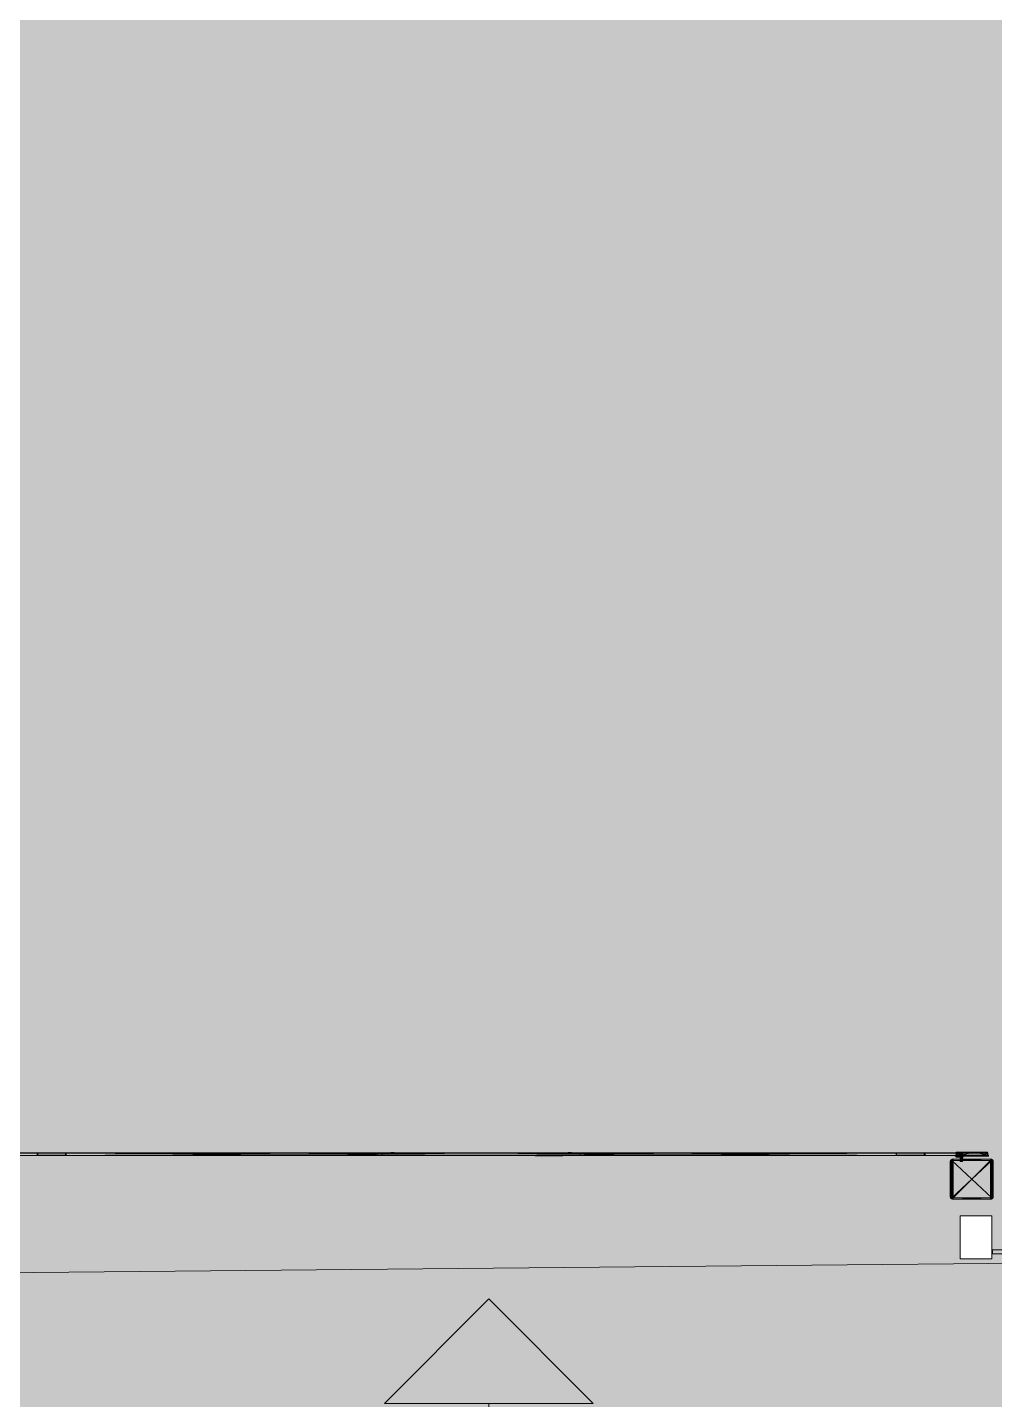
# Model space of a CAD drawing. Header units: millimetres. Extents: x 141848 to 1648660, y -465012 to -151356.
# Drawn here: x 196953 to 205055, y -272673 to -261182 of the extents above; entities that cross this region are included whole.
import ezdxf

# ---------------------------------------------------------------- set-up
doc = ezdxf.new("R2010")
doc.units = ezdxf.units.MM
doc.header["$MEASUREMENT"] = 0
doc.linetypes.add('HIDDEN', pattern=[0.375, 0.25, -0.125])
doc.linetypes.add('Wipeout_Contour', pattern=[1000, 0, -1000])
doc.layers.add('Divers - Dessin général', color=7, linetype='Continuous')
doc.layers.add('Structure - Murs extérieurs', color=7, linetype='Continuous')

# ---------------------------------------------------------------- blocks, each defined once
blk = doc.blocks.new('Ligne_13_2', base_point=(200818, -275066))
at = {"linetype": 'Continuous', "lineweight": 5, "true_color": 0x990000}
blk.add_hatch(color=14, dxfattribs=at).paths.add_polyline_path([(200818, -271830), (199943, -272705), (201693, -272705)])
at = {"color": 14, "linetype": 'Continuous', "lineweight": 5, "true_color": 0x990000}
for p, q in [((200818, -271830), (199943, -272705)), ((200818, -271830), (201693, -272705)), ((201693, -272705), (199943, -272705))]:
    blk.add_line(p, q, dxfattribs=at)
at = {"color": 12, "linetype": 'HIDDEN', "lineweight": 5, "true_color": 0xcc0000}
blk.add_line((200818, -275066), (200818, -272705), dxfattribs=at)

msp = doc.modelspace()

# ---------------------------------------------------------------- hatches: boundary and pattern name
at = {"linetype": 'Continuous', "lineweight": 0, "true_color": 0x6f6f6f}
h = msp.add_hatch(color=8, dxfattribs=at)
h.paths.add_polyline_path([(141848.442, -275935.042), (141848.442, -295062.571), (269220.821, -293826.868), (269220.821, -270902.734), (268763.049, -270902.734), (254213.6, -271040.575), (254213.6, -163437.635), (153156.2, -163437.635), (153156.2, -271040.575), (153182.962, -271040.57), (153183.146, -272000.514, -0.409427364), (149183.681, -275935.042)])
h.paths.add_polyline_path([(158435.584, -260639.953), (155145.584, -260639.953), (155145.584, -248364.953), (155145.584, -243089.974), (155145.584, -242189.974), (158435.584, -242189.974)], flags=0)
h.paths.add_polyline_path([(196775.042, -260810.571), (196775.042, -222495.57), (186955.542, -222495.57), (186955.542, -218295.57), (196754.55, -218295.57), (196754.55, -208495.57), (196754.55, -204495.57), (193355.542, -204495.57), (193355.542, -201780.57), (193355.542, -195161.535), (195576.034, -195161.535), (195576.034, -189810.571), (217850.068, -189810.571), (217850.068, -262266.885), (245610.045, -262266.885), (245610.045, -253395.571), (245626.034, -253395.571), (246426.034, -253395.571), (247826.034, -253395.571), (247826.034, -248005.571), (247826.034, -246605.571), (245626.034, -246605.571), (245610.045, -246605.571), (245610.045, -171995.57), (212806.28, -171995.57), (161503.433, -171995.57), (161503.433, -193810.571), (161503.433, -230015.57), (161503.433, -260810.571)], flags=0)
h.paths.add_polyline_path([(162737.042, -269433.913, -0.09031866), (162858.773, -268727.623, -0.201448728), (163912.639, -267592.74, -0.104211445), (164718.006, -267415.055), (165317.979, -267409.371, -0.104044608), (166125.354, -267571.244, -0.238255457), (167284.257, -268953.318, -0.055188622), (167336.836, -269390.334), (167338.931, -269611.438), (167351.046, -270890.267), (167092.583, -271892.761, -0.267949192), (165370.083, -272909.124), (164770.11, -272914.808, -0.193717464), (163379.252, -272370.185, -0.070568756), (163028.663, -271931.262, -0.131652498), (162751.253, -270933.845)], flags=0)
h.paths.add_polyline_path([(173316.986, -273599.031), (173316.986, -273452.052), (173330.488, -267377.824, -0.380556701), (175316.986, -265609.826), (175394.714, -265609.826), (175394.714, -270609.826), (190394.714, -270609.826), (190394.714, -265609.826), (195356.191, -265609.826, -0.414213562), (196856.191, -267109.826), (196856.191, -273660.699, -0.345501612), (195137.285, -275433.432), (175327.752, -275599.002, -0.415791099)], flags=0)
h.paths.add_polyline_path([(205510.093, -271504.083, -0.134473934), (205230.948, -270484.937), (205230.948, -268984.937, -0.414213562), (207230.948, -266984.937), (207830.948, -266984.937, -0.414213562), (209830.948, -268984.937), (209830.948, -270484.937, -0.128820346), (209574.03, -271465.581, -0.270936291), (207830.948, -272484.937), (207230.948, -272484.937, -0.264979997)], flags=0)
h.paths.add_polyline_path([(217862.687, -273329.325), (217869.949, -267730.336, -0.098561509), (218100.718, -266943.721), (218117.681, -266951.545, -0.258849002), (219955.479, -265605.827), (219953.141, -265587.294), (220637.569, -265587.294), (220637.569, -265687.294), (220637.569, -270687.294), (250537.569, -270687.294), (250537.569, -265687.294), (252208.004, -265687.294), (254186.294, -265687.294), (254186.294, -267687.294), (254186.294, -271062.255, 0.001345761), (254186.323, -271073.021), (254197.209, -273095.233, -0.414213562), (252208.004, -275105.97), (243484.534, -275105.97, -0.005188955), (243431.438, -275116.103), (235447.992, -275196.191), (220071.012, -275253.24, -0.386553331), (217873.089, -273475.385, -0.025189219)], flags=0)

# ---------------------------------------------------------------- linework, layer by layer
at = {"color": 7, "linetype": 'Continuous', "lineweight": 20, "flags": 128}
for points in [[(196513.37, -270606.21), (197033.83, -270606.21)], [(197040.782, -270608.61), (196514.318, -270608.61)], [(196514.318, -270608.61), (197040.782, -270610.603)], [(197277.527, -270606.21), (197033.83, -270606.21)], [(197033.83, -270606.21), (197243.98, -270606.21)], [(197033.83, -270606.21), (201583.633, -270606.21)], [(197033.83, -270627.746), (201583.633, -270606.21)], [(197033.83, -270608.494), (197277.527, -270609.648)], [(201584.578, -270608.61), (197040.782, -270608.61)], [(197040.782, -270610.603), (201584.578, -270627.81)], [(197065.786, -270608.61), (197272.29, -270608.61)], [(199886.395, -270608.61), (199885.449, -270606.21)], [(199923.267, -270606.21), (199885.449, -270606.21)], [(199885.449, -270606.21), (199885.449, -270630.21)], [(199886.395, -270608.61), (199885.449, -270630.21)], [(199923.267, -270606.21), (199886.395, -270608.61)], [(199922.322, -270608.61), (199886.395, -270608.61)], [(199886.395, -270608.61), (199886.395, -270627.81)], [(199922.322, -270608.746), (199886.395, -270608.61)], [(199886.395, -270608.61), (199922.322, -270608.61)], [(199886.395, -270627.81), (199886.395, -270608.61)], [(199922.322, -270608.61), (199923.267, -270606.21)], [(199922.322, -270608.61), (204466.118, -270608.61)], [(199922.322, -270627.81), (199922.322, -270608.61)], [(199922.322, -270608.61), (199922.322, -270627.81)], [(199923.267, -270630.21), (199922.322, -270608.61)], [(204466.118, -270610.603), (199922.322, -270627.81)], [(204473.069, -270606.21), (199923.267, -270606.21)], [(204473.069, -270627.746), (199923.267, -270606.21)], [(199923.267, -270606.21), (199923.267, -270630.21)], [(200025.469, -270605.01), (199997.104, -270606.21)], [(199997.104, -270605.01), (199997.104, -270606.21)], [(200025.469, -270605.01), (199997.104, -270605.01)], [(200025.469, -270606.21), (199997.104, -270606.21)], [(200025.469, -270606.21), (200025.469, -270605.01)], [(201481.431, -270605.01), (201509.795, -270606.21)], [(201481.431, -270606.21), (201481.431, -270605.01)], [(201481.431, -270605.01), (201509.795, -270605.01)], [(201481.431, -270606.21), (201509.795, -270606.21)], [(201509.795, -270605.01), (201509.795, -270606.21)], [(201583.633, -270606.21), (201621.451, -270606.21)], [(201583.633, -270606.21), (201620.505, -270608.61)], [(201584.578, -270608.61), (201583.633, -270606.21)], [(201583.633, -270606.21), (201583.633, -270630.21)], [(201583.633, -270630.21), (201584.578, -270608.61)], [(201584.578, -270608.61), (201620.505, -270608.61)], [(201584.578, -270608.746), (201620.505, -270608.61)], [(201584.578, -270627.81), (201584.578, -270608.61)], [(201620.505, -270608.61), (201584.578, -270608.61)], [(201584.578, -270608.61), (201584.578, -270627.81)], [(201620.505, -270608.61), (201621.451, -270606.21)], [(201620.505, -270608.61), (201620.505, -270627.81)], [(201620.505, -270608.61), (201621.451, -270630.21)], [(201620.505, -270627.81), (201620.505, -270608.61)], [(201621.451, -270606.21), (201621.451, -270630.21)], [(204229.373, -270606.21), (204473.069, -270606.21)], [(204473.069, -270608.494), (204229.373, -270609.648)], [(204441.114, -270608.61), (204234.61, -270608.61)], [(204473.069, -270606.21), (204262.92, -270606.21)], [(204466.118, -270608.61), (204992.582, -270608.61)], [(204992.582, -270608.61), (204466.118, -270610.603)], [(204993.53, -270606.21), (204473.069, -270606.21)], [(204774.83, -270601.41), (204754.022, -270601.41), (204733.226, -270601.41)], [(204733.226, -270625.41), (204733.226, -270601.41)], [(204735.11, -270606.21), (204733.226, -270601.41)], [(204735.11, -270606.21), (204733.226, -270625.41)], [(204774.83, -270601.41), (204735.11, -270606.21)], [(204754.022, -270601.41), (204735.11, -270606.21)], [(204772.934, -270606.21), (204735.11, -270606.21)], [(204735.11, -270630.21), (204735.11, -270606.21)], [(204772.934, -270606.21), (204774.83, -270601.41)], [(204772.934, -270606.21), (204772.934, -270630.21)], [(204774.83, -270625.41), (204772.934, -270606.21)], [(204774.83, -270601.41), (204885.122, -270601.41), (204995.414, -270601.41)], [(204995.414, -270625.41), (204885.122, -270601.41), (204774.83, -270625.41)], [(204774.83, -270601.41), (204774.83, -270625.41)], [(204993.53, -270606.21), (204955.706, -270630.21)], [(204955.706, -270606.21), (204955.706, -270630.21)], [(204993.53, -270606.21), (204955.706, -270606.21)], [(204992.582, -270608.61), (204992.582, -270627.81)], [(204999.038, -270630.21), (204993.53, -270606.21)], [(204999.038, -270606.21), (204993.53, -270606.21)], [(204993.53, -270630.21), (204993.53, -270606.21)], [(204993.53, -270606.21), (204993.53, -270630.21)], [(204995.414, -270601.41), (204995.414, -270625.41)], [(204999.038, -270630.21), (204999.038, -270606.21)], [(196513.37, -270630.21), (197033.83, -270627.746)], [(196513.37, -270630.21), (197033.83, -270630.21)], [(197040.782, -270627.81), (196514.318, -270627.81)], [(197033.83, -270630.21), (201583.633, -270630.21)], [(197040.782, -270625.952), (197272.29, -270625.076)], [(197040.782, -270627.81), (197272.29, -270627.81)], [(197040.782, -270627.81), (197240.544, -270627.81)], [(201584.578, -270627.81), (197040.782, -270627.81)], [(197277.527, -270630.21), (197059.904, -270630.21)], [(199922.322, -270627.81), (199885.449, -270630.21)], [(199886.395, -270627.81), (199885.449, -270630.21)], [(199923.267, -270630.21), (199885.449, -270630.21)], [(199886.395, -270627.81), (199922.322, -270627.81)], [(199922.322, -270627.81), (199886.395, -270627.81)], [(199922.322, -270627.81), (204466.118, -270627.81)], [(199923.267, -270630.21), (199922.322, -270627.81)], [(204473.069, -270630.21), (199923.267, -270630.21)], [(201205.691, -270631.41), (201409.738, -270630.21)], [(201205.691, -270630.21), (201205.691, -270631.41)], [(201205.691, -270630.21), (201409.738, -270630.21)], [(201409.738, -270631.41), (201205.691, -270631.41)], [(201409.738, -270630.21), (201409.738, -270631.41)], [(201438.103, -270630.21), (201409.738, -270630.21)], [(201409.738, -270631.243), (201438.103, -270631.41)], [(201438.103, -270631.41), (201409.738, -270631.41)], [(201438.103, -270631.41), (201438.103, -270630.21)], [(201583.633, -270630.21), (201584.578, -270627.81)], [(201583.633, -270630.21), (201621.451, -270630.21)], [(201620.505, -270627.81), (201584.578, -270627.81)], [(201584.578, -270627.81), (201620.505, -270627.81)], [(201584.578, -270627.81), (201621.451, -270630.21)], [(201620.505, -270627.81), (201621.451, -270630.21)], [(204229.373, -270630.21), (204446.996, -270630.21)], [(204466.118, -270625.952), (204234.61, -270625.076)], [(204466.118, -270627.81), (204234.61, -270627.81)], [(204466.118, -270627.81), (204266.356, -270627.81)], [(204466.118, -270627.81), (204992.582, -270627.81)], [(204993.53, -270630.21), (204473.069, -270627.746)], [(204993.53, -270630.21), (204473.069, -270630.21)], [(204683.858, -270971.406), (204684.038, -270679.878)], [(204684.65, -270977.226), (204684.038, -270679.878)], [(204684.038, -270974.142), (204684.038, -270679.878)], [(204684.65, -270977.226), (204684.65, -270676.794)], [(204685.67, -270980.202), (204684.65, -270676.794)], [(204685.67, -270980.202), (204685.67, -270673.818)], [(204687.05, -270983.022), (204685.67, -270673.818)], [(204687.05, -270983.022), (204688.802, -270668.382)], [(204687.05, -270983.022), (204687.05, -270670.998)], [(204688.802, -270985.638), (204688.802, -270668.382)], [(204690.878, -270988.002), (204688.802, -270668.382)], [(204690.878, -270988.002), (204690.878, -270666.018)], [(204693.23, -270990.078), (204690.878, -270666.018)], [(204693.23, -270990.078), (204695.846, -270662.202)], [(204693.23, -270990.078), (204693.23, -270663.954)], [(204697.466, -270677.01), (204695.846, -270662.202)], [(204698.342, -270675.702), (204695.846, -270662.202)], [(204696.266, -270679.902), (204695.846, -270662.202)], [(204696.77, -270678.414), (204695.846, -270662.202)], [(204695.858, -270683.01), (204695.846, -270662.202)], [(204695.966, -270681.45), (204695.846, -270662.202)], [(204695.846, -270991.818), (204695.858, -270971.01), (204695.858, -270683.01), (204695.966, -270681.45), (204696.266, -270679.902), (204696.77, -270678.414), (204697.466, -270677.01), (204698.342, -270675.702), (204699.374, -270674.526), (204700.562, -270673.494), (204701.858, -270672.618), (204703.274, -270671.922), (204704.75, -270671.418), (204706.298, -270671.118), (204707.858, -270671.01), (205019.858, -270671.01)], [(204695.858, -270671.01), (205031.858, -270983.01)], [(204695.858, -270671.01), (204695.858, -270983.01)], [(204695.858, -270983.01), (204695.858, -270671.01)], [(204695.858, -270671.01), (205031.858, -270671.01)], [(204695.858, -270671.01), (205031.858, -270671.01)], [(204695.858, -270671.01), (205031.858, -270671.01)], [(204695.858, -270983.01), (205031.858, -270671.01)], [(204695.858, -270671.01), (204695.858, -270983.01)], [(204695.858, -270683.01), (204695.858, -270971.01), (204695.966, -270972.582)], [(204696.266, -270974.118), (204695.966, -270681.45)], [(204695.966, -270972.582), (204695.966, -270681.45)], [(204696.77, -270975.606), (204696.266, -270679.902)], [(204696.266, -270974.118), (204696.266, -270679.902)], [(204696.77, -270975.606), (204696.77, -270678.414)], [(204697.466, -270977.01), (204696.77, -270678.414)], [(204698.342, -270978.318), (204697.466, -270677.01)], [(204697.466, -270977.01), (204697.466, -270677.01)], [(204698.342, -270675.702), (204698.666, -270660.81)], [(204698.342, -270978.318), (204698.342, -270675.702)], [(204699.374, -270979.494), (204698.342, -270675.702)], [(204699.374, -270674.526), (204698.666, -270660.81)], [(204700.562, -270673.494), (204698.666, -270660.81)], [(204699.374, -270979.494), (204699.374, -270674.526)], [(204700.562, -270980.526), (204699.374, -270674.526)], [(204700.562, -270673.494), (204701.642, -270659.802)], [(204701.858, -270981.402), (204700.562, -270673.494)], [(204700.562, -270980.526), (204700.562, -270673.494)], [(204703.274, -270671.922), (204701.642, -270659.802)], [(204701.858, -270672.618), (204701.642, -270659.802)], [(204703.274, -270982.098), (204701.858, -270672.618)], [(204701.858, -270981.402), (204701.858, -270672.618)], [(204703.274, -270671.922), (204704.726, -270659.19)], [(204703.274, -270982.098), (204703.274, -270671.922)], [(204704.75, -270982.602), (204703.274, -270671.922)], [(204706.298, -270671.118), (204704.726, -270659.19)], [(204704.75, -270671.418), (204704.726, -270659.19)], [(204704.75, -270982.602), (204704.75, -270671.418)], [(204706.298, -270982.914), (204704.75, -270671.418)], [(204706.298, -270671.118), (204707.474, -270659.01)], [(204706.298, -270982.914), (204706.298, -270671.118)], [(204707.858, -270983.01), (204706.298, -270671.118)], [(204707.474, -270659.01), (205019.858, -270671.01), (205021.43, -270671.118), (205022.966, -270671.418), (205024.454, -270671.922), (205025.858, -270672.618), (205027.166, -270673.494), (205028.342, -270674.526), (205029.386, -270675.702), (205030.25, -270677.01), (205030.946, -270678.414), (205031.45, -270679.902), (205031.762, -270681.45), (205031.858, -270683.01), (205031.858, -270971.01), (205031.87, -270991.818)], [(204707.858, -270671.01), (204707.474, -270659.01)], [(204707.858, -270983.01), (205019.858, -270671.01)], [(204707.858, -270983.01), (204707.858, -270671.01)], [(204725.666, -270635.01), (204725.666, -270630.21), (204725.666, -270625.41)], [(204725.666, -270625.41), (204733.226, -270625.41)], [(204733.226, -270625.41), (204725.666, -270630.21)], [(204725.666, -270630.21), (204735.11, -270630.21), (204772.934, -270630.21), (204782.39, -270630.21)], [(204735.11, -270630.21), (204725.666, -270635.01)], [(204782.39, -270630.21), (204725.666, -270635.01)], [(204782.39, -270635.01), (204725.666, -270635.01)], [(204761.858, -270642.21), (204731.858, -270618.21)], [(204761.858, -270618.21), (204731.858, -270618.21)], [(204731.858, -270618.21), (204731.858, -270642.21)], [(204731.858, -270642.21), (204761.858, -270642.21)], [(204735.11, -270630.21), (204733.226, -270625.41)], [(204772.934, -270626.095), (204735.11, -270630.21)], [(204740.942, -270618.21), (204761.858, -270618.21)], [(204740.942, -270618.21), (204761.858, -270618.21)], [(204761.858, -270618.21), (204740.942, -270642.21)], [(204740.942, -270642.21), (204740.942, -270618.21)], [(204740.942, -270642.21), (204761.858, -270642.21)], [(204761.858, -270618.21), (204791.858, -270618.21)], [(204791.858, -270642.21), (204761.858, -270618.21)], [(204761.858, -270642.21), (204761.858, -270618.21)], [(204761.858, -270642.21), (204761.858, -270618.21)], [(204761.858, -270642.21), (204791.858, -270642.21)], [(204767.294, -270630.09), (204767.654, -270627.834), (204768.65, -270626.286), (204770.198, -270625.674)], [(204767.654, -270627.606), (204767.294, -270630.09)], [(204767.294, -270678.21), (204767.294, -270654.21), (204767.294, -270651.066), (204767.294, -270647.97), (204767.294, -270644.982), (204767.294, -270642.15), (204767.294, -270639.522), (204767.294, -270637.158), (204767.294, -270635.07), (204767.294, -270633.318), (204767.294, -270631.926), (204767.294, -270630.906), (204767.294, -270630.294), (204767.294, -270630.09)], [(204767.294, -270630.09), (204767.594, -270632.574)], [(204767.294, -270630.294), (204767.594, -270632.766), (204768.518, -270635.082), (204770.018, -270637.074), (204771.998, -270638.61), (204774.29, -270639.594), (204776.774, -270639.954), (204779.258, -270639.666), (204781.586, -270638.742), (204783.602, -270637.242), (204785.15, -270635.286), (204786.134, -270633.006), (204786.494, -270630.534)], [(204767.594, -270632.574), (204767.294, -270630.294)], [(204767.294, -270630.906), (204767.594, -270633.318), (204768.518, -270635.574), (204770.018, -270637.518), (204771.998, -270639.018), (204774.29, -270639.978), (204776.774, -270640.326), (204779.258, -270640.038), (204781.586, -270639.138), (204783.602, -270637.686), (204785.15, -270635.778), (204786.134, -270633.546), (204786.494, -270631.146)], [(204768.518, -270634.902), (204767.594, -270632.766), (204767.294, -270630.906)], [(204767.294, -270631.926), (204767.594, -270634.23), (204768.518, -270636.378), (204770.018, -270638.238), (204771.998, -270639.678), (204774.29, -270640.59), (204776.774, -270640.926), (204779.258, -270640.65), (204781.586, -270639.786), (204783.602, -270638.406), (204785.15, -270636.582), (204786.134, -270634.446), (204786.494, -270632.154)], [(204770.018, -270636.906), (204768.518, -270635.082), (204767.594, -270633.318), (204767.294, -270631.926)], [(204767.294, -270678.21), (204767.594, -270654.294), (204767.594, -270651.39), (204767.594, -270648.618), (204767.594, -270645.93), (204767.594, -270643.398), (204767.594, -270641.046), (204767.594, -270638.922), (204767.594, -270637.05), (204767.594, -270635.478), (204767.594, -270634.23), (204767.594, -270633.318), (204767.594, -270632.766), (204767.594, -270632.574)], [(204767.294, -270633.318), (204767.594, -270635.478), (204768.518, -270637.494), (204770.018, -270639.246), (204771.998, -270640.59), (204774.29, -270641.442), (204776.774, -270641.754), (204779.258, -270641.502), (204781.586, -270640.698), (204783.602, -270639.39), (204785.15, -270637.686), (204786.134, -270635.682), (204786.494, -270633.534)], [(204770.018, -270637.074), (204768.518, -270635.574), (204767.594, -270634.23), (204767.294, -270633.318)], [(204767.294, -270635.07), (204767.594, -270637.05), (204768.518, -270638.898), (204770.018, -270640.494), (204771.998, -270641.73), (204774.29, -270642.522), (204776.774, -270642.798), (204779.258, -270642.57), (204781.586, -270641.826), (204783.602, -270640.638), (204785.15, -270639.066), (204786.134, -270637.242), (204786.494, -270635.262)], [(204770.018, -270637.518), (204768.518, -270636.378), (204767.594, -270635.478), (204767.294, -270635.07)], [(204770.018, -270638.238), (204768.518, -270637.494), (204767.594, -270637.05), (204767.294, -270637.158)], [(204767.294, -270637.158), (204767.594, -270638.922), (204768.518, -270640.566), (204770.018, -270641.994), (204771.998, -270643.086), (204774.29, -270643.794), (204776.774, -270644.046), (204779.258, -270643.83), (204781.586, -270643.17), (204783.602, -270642.114), (204785.15, -270640.722), (204786.134, -270639.09), (204786.494, -270637.326)], [(204770.018, -270639.246), (204768.518, -270638.898), (204767.594, -270638.922), (204767.294, -270639.522)], [(204767.294, -270639.522), (204767.594, -270641.046), (204768.518, -270642.462), (204770.018, -270643.686), (204771.998, -270644.634), (204774.29, -270645.234), (204776.774, -270645.462), (204779.258, -270645.282), (204781.586, -270644.706), (204783.602, -270643.794), (204785.15, -270642.594), (204786.134, -270641.19), (204786.494, -270639.678)], [(204770.018, -270640.494), (204768.518, -270640.566), (204767.594, -270641.046), (204767.294, -270642.15)], [(204771.998, -270641.73), (204770.018, -270641.994), (204768.518, -270642.462), (204767.594, -270643.398), (204767.294, -270644.982)], [(204767.294, -270642.15), (204767.594, -270643.398), (204768.518, -270644.562), (204770.018, -270645.57), (204771.998, -270646.35), (204774.29, -270646.842), (204776.774, -270647.022), (204779.258, -270646.878), (204781.586, -270646.41), (204783.602, -270645.654), (204785.15, -270644.67), (204786.134, -270643.518), (204786.494, -270642.27)], [(204771.998, -270643.086), (204770.018, -270643.686), (204768.518, -270644.562), (204767.594, -270645.93), (204767.294, -270647.97)], [(204767.294, -270644.982), (204767.594, -270645.93), (204768.518, -270646.83), (204770.018, -270647.598), (204771.998, -270648.186), (204774.29, -270648.57), (204776.774, -270648.702), (204779.258, -270648.594), (204781.586, -270648.234), (204783.602, -270647.658), (204785.15, -270646.914), (204786.134, -270646.026), (204786.494, -270645.078)], [(204770.018, -270645.57), (204768.518, -270646.83), (204767.594, -270648.618), (204767.294, -270651.066)], [(204770.018, -270647.598), (204768.518, -270649.218), (204767.594, -270651.39), (204767.294, -270654.21)], [(204767.294, -270647.97), (204767.594, -270648.618), (204768.518, -270649.218), (204770.018, -270649.734), (204771.998, -270650.142), (204774.29, -270650.394), (204776.774, -270650.49), (204779.258, -270650.418), (204781.586, -270650.166), (204783.602, -270649.782), (204785.15, -270649.266), (204786.134, -270648.678), (204786.494, -270648.03)], [(204767.294, -270651.066), (204767.594, -270651.39), (204768.518, -270651.69), (204770.018, -270651.954), (204771.998, -270652.158), (204774.29, -270652.29), (204776.774, -270652.338), (204779.258, -270652.29), (204781.586, -270652.17), (204783.602, -270651.978), (204785.15, -270651.726), (204786.134, -270651.414), (204786.494, -270651.09)], [(204767.294, -270654.21), (204767.594, -270654.294), (204768.518, -270654.366), (204770.018, -270654.426), (204771.998, -270654.486), (204774.29, -270654.51), (204776.774, -270654.522), (204779.258, -270654.51), (204781.586, -270654.486), (204783.602, -270654.438), (204785.15, -270654.366), (204786.134, -270654.294), (204786.494, -270654.21)], [(204767.294, -270678.21), (204767.594, -270678.21), (204768.518, -270678.21), (204770.018, -270678.21), (204771.998, -270678.21), (204774.29, -270678.21), (204776.774, -270678.21), (204779.258, -270678.21), (204781.586, -270678.21), (204783.602, -270678.21), (204785.15, -270678.21), (204786.134, -270678.21), (204786.494, -270678.21)], [(204767.294, -270678.21), (204767.594, -270678.21), (204768.518, -270678.21), (204770.018, -270678.21), (204771.998, -270678.21), (204774.29, -270678.21), (204776.774, -270678.21), (204779.258, -270678.21), (204781.586, -270678.21), (204783.602, -270678.21), (204785.15, -270678.21), (204786.134, -270678.21), (204786.494, -270678.21)], [(204786.482, -270630.413), (204786.206, -270628.062), (204785.27, -270625.758), (204783.77, -270623.754), (204781.802, -270622.218), (204779.498, -270621.234), (204777.026, -270620.874), (204774.53, -270621.174), (204772.202, -270622.098), (204770.198, -270623.586), (204768.65, -270625.542), (204767.654, -270627.834), (204767.307, -270630.202)], [(204767.309, -270630.217), (204767.654, -270628.506), (204768.65, -270627.498), (204770.198, -270627.462)], [(204786.442, -270630.691), (204786.206, -270628.734), (204785.27, -270626.49), (204783.77, -270624.546), (204781.802, -270623.046), (204779.498, -270622.086), (204777.026, -270621.738), (204774.53, -270622.026), (204772.202, -270622.926), (204770.198, -270624.378), (204768.65, -270626.286), (204767.654, -270628.506), (204767.348, -270630.542)], [(204767.363, -270630.662), (204767.654, -270629.634), (204768.65, -270629.166), (204770.198, -270629.706)], [(204786.372, -270631.168), (204786.206, -270629.85), (204785.27, -270627.69), (204783.77, -270625.83), (204781.802, -270624.402), (204779.498, -270623.478), (204777.026, -270623.154), (204774.53, -270623.418), (204772.202, -270624.282), (204770.198, -270625.674), (204768.65, -270627.498), (204767.654, -270629.634), (204767.419, -270631.128)], [(204767.471, -270631.554), (204767.654, -270631.17), (204768.65, -270631.266), (204770.198, -270632.37)], [(204786.272, -270631.863), (204786.206, -270631.374), (204785.27, -270629.358), (204783.77, -270627.606), (204781.802, -270626.262), (204779.498, -270625.41), (204777.026, -270625.098), (204774.53, -270625.35), (204772.202, -270626.154), (204770.198, -270627.462), (204768.65, -270629.166), (204767.654, -270631.17), (204767.52, -270631.966)], [(204767.654, -270627.606), (204767.594, -270632.574)], [(204767.594, -270632.574), (204768.518, -270634.902)], [(204767.594, -270678.21), (204768.518, -270654.366), (204768.518, -270651.69), (204768.518, -270649.218), (204768.518, -270646.83), (204768.518, -270644.562), (204768.518, -270642.462), (204768.518, -270640.566), (204768.518, -270638.898), (204768.518, -270637.494), (204768.518, -270636.378), (204768.518, -270635.574), (204768.518, -270635.082), (204768.518, -270634.902)], [(204770.018, -270649.734), (204768.518, -270651.69), (204767.594, -270654.294)], [(204767.594, -270678.21), (204767.594, -270654.294)], [(204767.654, -270627.606), (204768.65, -270625.542), (204770.198, -270624.378)], [(204768.65, -270625.302), (204767.654, -270627.606)], [(204767.654, -270632.725), (204767.654, -270631.17), (204767.654, -270629.634), (204767.654, -270628.506), (204767.654, -270627.834), (204767.654, -270627.606)], [(204767.654, -270627.606), (204768.518, -270634.902)], [(204786.056, -270632.996), (204785.27, -270631.434), (204783.77, -270629.838), (204781.802, -270628.614), (204779.498, -270627.822), (204777.026, -270627.534), (204774.53, -270627.774), (204772.202, -270628.518), (204770.198, -270629.706), (204768.65, -270631.266), (204767.74, -270632.943)], [(204767.857, -270633.236), (204768.65, -270633.762), (204770.198, -270635.406)], [(204785.494, -270634.312), (204785.27, -270633.918), (204783.77, -270632.49), (204781.802, -270631.398), (204779.498, -270630.69), (204777.026, -270630.438), (204774.53, -270630.642), (204772.202, -270631.302), (204770.198, -270632.37), (204768.65, -270633.762), (204768.296, -270634.342)], [(204768.65, -270625.302), (204768.518, -270634.902)], [(204768.518, -270634.902), (204770.018, -270636.906)], [(204770.018, -270651.954), (204768.518, -270654.366)], [(204768.518, -270678.21), (204768.518, -270654.366)], [(204770.018, -270654.426), (204768.518, -270678.21)], [(204770.198, -270623.334), (204768.65, -270625.302)], [(204768.65, -270625.302), (204770.198, -270623.586)], [(204768.65, -270635.078), (204768.65, -270633.762), (204768.65, -270631.266), (204768.65, -270629.166), (204768.65, -270627.498), (204768.65, -270626.286), (204768.65, -270625.542), (204768.65, -270625.302)], [(204768.65, -270625.302), (204770.018, -270636.906)], [(204784.421, -270636.045), (204783.77, -270635.514), (204781.802, -270634.566), (204779.498, -270633.966), (204777.026, -270633.75), (204774.53, -270633.93), (204772.202, -270634.494), (204770.198, -270635.406), (204769.373, -270636.045)], [(204770.198, -270623.334), (204770.018, -270636.906)], [(204770.018, -270678.21), (204770.018, -270654.426), (204770.018, -270651.954), (204770.018, -270649.734), (204770.018, -270647.598), (204770.018, -270645.57), (204770.018, -270643.686), (204770.018, -270641.994), (204770.018, -270640.494), (204770.018, -270639.246), (204770.018, -270638.238), (204770.018, -270637.518), (204770.018, -270637.074), (204770.018, -270636.906)], [(204770.018, -270636.906), (204771.998, -270638.61), (204774.29, -270639.978), (204776.774, -270640.926)], [(204770.018, -270637.074), (204771.998, -270639.018), (204774.29, -270640.59), (204776.774, -270641.754)], [(204770.018, -270637.518), (204771.998, -270639.678), (204774.29, -270641.442), (204776.774, -270642.798)], [(204786.494, -270654.21), (204786.134, -270651.414), (204785.15, -270649.266), (204783.602, -270647.658), (204781.586, -270646.41), (204779.258, -270645.282), (204776.774, -270644.046), (204774.29, -270642.522), (204771.998, -270640.59), (204770.018, -270638.238)], [(204786.134, -270654.294), (204785.15, -270651.726), (204783.602, -270649.782), (204781.586, -270648.234), (204779.258, -270646.878), (204776.774, -270645.462), (204774.29, -270643.794), (204771.998, -270641.73), (204770.018, -270639.246)], [(204781.586, -270654.486), (204779.258, -270652.29), (204776.774, -270650.49), (204774.29, -270648.57), (204771.998, -270646.35), (204770.018, -270643.686)], [(204779.258, -270654.51), (204776.774, -270652.338), (204774.29, -270650.394), (204771.998, -270648.186), (204770.018, -270645.57)], [(204776.774, -270654.522), (204774.29, -270652.29), (204771.998, -270650.142), (204770.018, -270647.598)], [(204774.29, -270654.51), (204771.998, -270652.158), (204770.018, -270649.734)], [(204771.998, -270654.486), (204770.018, -270651.954)], [(204771.998, -270678.21), (204770.018, -270654.426)], [(204777.026, -270620.61), (204774.53, -270621.174), (204772.202, -270622.926), (204770.198, -270625.674)], [(204777.026, -270620.874), (204774.53, -270622.026), (204772.202, -270624.282), (204770.198, -270627.462)], [(204774.53, -270620.91), (204772.202, -270622.098), (204770.198, -270624.378)], [(204777.026, -270621.738), (204774.53, -270623.418), (204772.202, -270626.154), (204770.198, -270629.706)], [(204772.202, -270621.834), (204770.198, -270623.586)], [(204777.026, -270623.154), (204774.53, -270625.35), (204772.202, -270628.518), (204770.198, -270632.37)], [(204770.198, -270637.048), (204770.198, -270635.406), (204770.198, -270632.37), (204770.198, -270629.706), (204770.198, -270627.462), (204770.198, -270625.674), (204770.198, -270624.378), (204770.198, -270623.586), (204770.198, -270623.334)], [(204770.198, -270623.334), (204771.998, -270638.466)], [(204777.026, -270625.098), (204774.53, -270627.774), (204772.202, -270631.302), (204770.198, -270635.406)], [(204777.026, -270627.534), (204774.53, -270630.642), (204772.202, -270634.494), (204770.786, -270637.511)], [(204782.105, -270638.2), (204781.802, -270638.082), (204779.498, -270637.578), (204777.026, -270637.398), (204774.53, -270637.554), (204772.202, -270638.01), (204771.673, -270638.21)], [(204777.026, -270630.438), (204774.53, -270633.93), (204772.202, -270638.01), (204771.994, -270638.463)], [(204772.202, -270621.834), (204771.998, -270638.466)], [(204771.998, -270678.21), (204771.998, -270654.486), (204771.998, -270652.158), (204771.998, -270650.142), (204771.998, -270648.186), (204771.998, -270646.35), (204771.998, -270644.634), (204771.998, -270643.086), (204771.998, -270641.73), (204771.998, -270640.59), (204771.998, -270639.678), (204771.998, -270639.018), (204771.998, -270638.61), (204771.998, -270638.466)], [(204771.998, -270638.466), (204774.29, -270639.594), (204776.774, -270640.326)], [(204771.998, -270638.466), (204774.29, -270639.45), (204774.29, -270639.594), (204774.29, -270639.978), (204774.29, -270640.59), (204774.29, -270641.442), (204774.29, -270642.522), (204774.29, -270643.794), (204774.29, -270645.234), (204774.29, -270646.842), (204774.29, -270648.57), (204774.29, -270650.394), (204774.29, -270652.29), (204774.29, -270654.51), (204774.29, -270678.21)], [(204771.998, -270638.466), (204774.29, -270639.45)], [(204785.15, -270654.366), (204783.602, -270651.978), (204781.586, -270650.166), (204779.258, -270648.594), (204776.774, -270647.022), (204774.29, -270645.234), (204771.998, -270643.086)], [(204783.602, -270654.438), (204781.586, -270652.17), (204779.258, -270650.418), (204776.774, -270648.702), (204774.29, -270646.842), (204771.998, -270644.634)], [(204774.29, -270678.21), (204771.998, -270654.486)], [(204774.53, -270620.91), (204772.202, -270621.834)], [(204772.202, -270638.553), (204772.202, -270638.01), (204772.202, -270634.494), (204772.202, -270631.302), (204772.202, -270628.518), (204772.202, -270626.154), (204772.202, -270624.282), (204772.202, -270622.926), (204772.202, -270622.098), (204772.202, -270621.834)], [(204772.202, -270621.834), (204774.29, -270639.45)], [(204774.83, -270625.41), (204772.934, -270630.21)], [(204782.39, -270625.41), (204772.934, -270630.21)], [(204779.498, -270630.69), (204777.026, -270633.75), (204774.53, -270637.554), (204773.645, -270639.173)], [(204774.53, -270620.91), (204774.29, -270639.45)], [(204779.258, -270678.21), (204776.774, -270654.522), (204776.774, -270652.338), (204776.774, -270650.49), (204776.774, -270648.702), (204776.774, -270647.022), (204776.774, -270645.462), (204776.774, -270644.046), (204776.774, -270642.798), (204776.774, -270641.754), (204776.774, -270640.926), (204776.774, -270640.326), (204776.774, -270639.954), (204776.774, -270639.81), (204774.29, -270639.45)], [(204774.29, -270639.45), (204776.774, -270639.954)], [(204774.29, -270639.45), (204776.774, -270639.81)], [(204776.774, -270678.21), (204774.29, -270654.51)], [(204777.026, -270620.61), (204774.53, -270620.91), (204774.53, -270621.174), (204774.53, -270622.026), (204774.53, -270623.418), (204774.53, -270625.35), (204774.53, -270627.774), (204774.53, -270630.642), (204774.53, -270633.93), (204774.53, -270637.554), (204774.53, -270639.485)], [(204774.53, -270620.91), (204776.774, -270639.81)], [(204774.83, -270625.41), (204782.39, -270625.41)], [(204775.642, -270639.646), (204777.026, -270637.398), (204779.498, -270633.966), (204781.802, -270631.398), (204783.77, -270629.838), (204785.27, -270629.358), (204786.206, -270629.85), (204786.427, -270630.792)], [(204777.026, -270620.61), (204776.774, -270639.81)], [(204776.774, -270640.926), (204779.258, -270640.038), (204781.586, -270638.742), (204783.602, -270637.086)], [(204776.774, -270641.754), (204779.258, -270640.65), (204781.586, -270639.138), (204783.602, -270637.242)], [(204776.774, -270642.798), (204779.258, -270641.502), (204781.586, -270639.786), (204783.602, -270637.686)], [(204776.774, -270644.046), (204779.258, -270642.57), (204781.586, -270640.698), (204783.602, -270638.406)], [(204776.774, -270640.326), (204779.258, -270639.666), (204781.586, -270638.586)], [(204776.774, -270639.954), (204779.258, -270639.51)], [(204776.774, -270639.81), (204779.258, -270639.51)], [(204776.774, -270678.21), (204776.774, -270654.522)], [(204776.894, -270651.078), (204776.894, -270654.21)], [(204783.77, -270625.83), (204781.802, -270623.046), (204779.498, -270621.234), (204777.026, -270620.61)], [(204777.026, -270620.61), (204777.026, -270620.874), (204777.026, -270621.738), (204777.026, -270623.154), (204777.026, -270625.098), (204777.026, -270627.534), (204777.026, -270630.438), (204777.026, -270633.75), (204777.026, -270637.398), (204777.026, -270639.779)], [(204779.498, -270620.97), (204777.026, -270620.61)], [(204777.026, -270620.61), (204779.258, -270639.51)], [(204783.77, -270627.606), (204781.802, -270624.402), (204779.498, -270622.086), (204777.026, -270620.874)], [(204783.77, -270629.838), (204781.802, -270626.262), (204779.498, -270623.478), (204777.026, -270621.738)], [(204781.802, -270628.614), (204779.498, -270625.41), (204777.026, -270623.154)], [(204781.802, -270631.398), (204779.498, -270627.822), (204777.026, -270625.098)], [(204779.498, -270630.69), (204777.026, -270627.534)], [(204778.142, -270639.645), (204779.498, -270637.578), (204781.802, -270634.566), (204783.77, -270632.49), (204785.27, -270631.434), (204786.206, -270631.374), (204786.307, -270631.617)], [(204779.498, -270620.97), (204779.258, -270639.51)], [(204779.258, -270639.51), (204781.586, -270638.586)], [(204779.258, -270643.83), (204781.586, -270641.826), (204783.602, -270639.39)], [(204779.258, -270678.21), (204779.258, -270654.51), (204779.258, -270652.29), (204779.258, -270650.418), (204779.258, -270648.594), (204779.258, -270646.878), (204779.258, -270645.282), (204779.258, -270643.83), (204779.258, -270642.57), (204779.258, -270641.502), (204779.258, -270640.65), (204779.258, -270640.038), (204779.258, -270639.666), (204779.258, -270639.51)], [(204786.494, -270651.09), (204786.134, -270648.678), (204785.15, -270646.914), (204783.602, -270645.654), (204781.586, -270644.706), (204779.258, -270643.83)], [(204781.586, -270678.21), (204779.258, -270654.51)], [(204779.498, -270620.97), (204779.498, -270621.234), (204779.498, -270622.086), (204779.498, -270623.478), (204779.498, -270625.41), (204779.498, -270627.822), (204779.498, -270630.69), (204779.498, -270633.966), (204779.498, -270637.578), (204779.498, -270639.415)], [(204783.77, -270624.546), (204781.802, -270622.218), (204779.498, -270620.97)], [(204779.498, -270620.97), (204781.586, -270638.586)], [(204781.414, -270638.654), (204781.802, -270638.082), (204783.77, -270635.514), (204785.27, -270633.918), (204785.819, -270633.552)], [(204781.802, -270621.954), (204781.586, -270638.586)], [(204781.586, -270638.586), (204783.602, -270637.086)], [(204781.586, -270638.586), (204781.586, -270638.742), (204781.586, -270639.138), (204781.586, -270639.786), (204781.586, -270640.698), (204781.586, -270641.826), (204781.586, -270643.17), (204781.586, -270644.706), (204781.586, -270646.41), (204781.586, -270648.234), (204781.586, -270650.166), (204781.586, -270652.17), (204781.586, -270654.486), (204781.586, -270678.21)], [(204781.586, -270643.17), (204783.602, -270640.638)], [(204786.494, -270648.03), (204786.134, -270646.026), (204785.15, -270644.67), (204783.602, -270643.794), (204781.586, -270643.17)], [(204783.602, -270678.21), (204781.586, -270654.486)], [(204781.802, -270621.954), (204781.802, -270622.218), (204781.802, -270623.046), (204781.802, -270624.402), (204781.802, -270626.262), (204781.802, -270628.614), (204781.802, -270631.398), (204781.802, -270634.566), (204781.802, -270638.082), (204781.802, -270638.425)], [(204783.77, -270623.754), (204781.802, -270621.954)], [(204781.802, -270621.954), (204783.602, -270637.086)], [(204783.77, -270623.514), (204781.802, -270621.954)], [(204782.39, -270625.41), (205002.986, -270625.41)], [(205002.986, -270630.21), (204782.39, -270625.41)], [(204782.39, -270625.41), (204782.39, -270630.21), (204782.39, -270635.01)], [(204782.39, -270630.21), (205002.986, -270630.21)], [(205002.986, -270635.01), (204782.39, -270630.21)], [(205002.986, -270635.01), (204782.39, -270635.01)], [(204783.77, -270623.514), (204783.602, -270637.086)], [(204786.494, -270632.154), (204786.134, -270633.546), (204785.15, -270635.286), (204783.602, -270637.086)], [(204786.494, -270633.534), (204786.134, -270634.446), (204785.15, -270635.778), (204783.602, -270637.242)], [(204785.15, -270635.118), (204783.602, -270637.086)], [(204786.494, -270635.262), (204786.134, -270635.682), (204785.15, -270636.582), (204783.602, -270637.686)], [(204783.602, -270637.086), (204783.602, -270637.242), (204783.602, -270637.686), (204783.602, -270638.406), (204783.602, -270639.39), (204783.602, -270640.638), (204783.602, -270642.114), (204783.602, -270643.794), (204783.602, -270645.654), (204783.602, -270647.658), (204783.602, -270649.782), (204783.602, -270651.978), (204783.602, -270654.438), (204783.602, -270678.21)], [(204786.494, -270637.326), (204786.134, -270637.242), (204785.15, -270637.686), (204783.602, -270638.406)], [(204786.494, -270639.678), (204786.134, -270639.09), (204785.15, -270639.066), (204783.602, -270639.39)], [(204786.494, -270642.27), (204786.134, -270641.19), (204785.15, -270640.722), (204783.602, -270640.638)], [(204786.494, -270645.078), (204786.134, -270643.518), (204785.15, -270642.594), (204783.602, -270642.114)], [(204785.15, -270678.21), (204783.602, -270654.438)], [(204783.77, -270623.514), (204783.77, -270623.754), (204783.77, -270624.546), (204783.77, -270625.83), (204783.77, -270627.606), (204783.77, -270629.838), (204783.77, -270632.49), (204783.77, -270635.514), (204783.77, -270636.872)], [(204783.77, -270623.514), (204785.27, -270625.518)], [(204783.77, -270623.514), (204785.15, -270635.118)], [(204783.77, -270623.754), (204785.27, -270625.518)], [(204783.77, -270624.546), (204785.27, -270625.758), (204786.206, -270627.846)], [(204783.77, -270625.83), (204785.27, -270626.49), (204786.206, -270628.062), (204786.482, -270630.21)], [(204783.77, -270627.606), (204785.27, -270627.69), (204786.206, -270628.734), (204786.482, -270630.413)], [(204785.27, -270625.518), (204785.15, -270635.118)], [(204786.494, -270631.146), (204786.134, -270633.006), (204785.15, -270635.118)], [(204786.134, -270632.814), (204785.15, -270635.118)], [(204785.15, -270635.118), (204785.15, -270635.286), (204785.15, -270635.778), (204785.15, -270636.582), (204785.15, -270637.686), (204785.15, -270639.066), (204785.15, -270640.722), (204785.15, -270642.594), (204785.15, -270644.67), (204785.15, -270646.914), (204785.15, -270649.266), (204785.15, -270651.726), (204785.15, -270654.366), (204786.134, -270678.21)], [(204785.15, -270654.366), (204785.15, -270678.21)], [(204785.27, -270625.518), (204785.27, -270625.758), (204785.27, -270626.49), (204785.27, -270627.69), (204785.27, -270629.358), (204785.27, -270631.434), (204785.27, -270633.918), (204785.27, -270634.837)], [(204785.27, -270625.518), (204786.206, -270627.846)], [(204785.27, -270625.518), (204786.134, -270632.814)], [(204786.206, -270627.846), (204786.134, -270632.814)], [(204786.482, -270630.21), (204786.134, -270632.814)], [(204786.494, -270630.33), (204786.134, -270632.814)], [(204786.494, -270630.534), (204786.134, -270632.814)], [(204786.134, -270632.814), (204786.134, -270633.006), (204786.134, -270633.546), (204786.134, -270634.446), (204786.134, -270635.682), (204786.134, -270637.242), (204786.134, -270639.09), (204786.134, -270641.19), (204786.134, -270643.518), (204786.134, -270646.026), (204786.134, -270648.678), (204786.134, -270651.414), (204786.134, -270654.294), (204786.494, -270678.21)], [(204786.134, -270654.294), (204786.134, -270678.21)], [(204786.206, -270627.846), (204786.206, -270628.062), (204786.206, -270628.734), (204786.206, -270629.85), (204786.206, -270631.374), (204786.206, -270632.317)], [(204786.206, -270627.846), (204786.482, -270630.21)], [(204786.482, -270630.21), (204786.482, -270630.413)], [(204786.482, -270630.21), (204786.494, -270630.33)], [(204786.494, -270678.21), (204786.494, -270654.21), (204786.494, -270651.09), (204786.494, -270648.03), (204786.494, -270645.078), (204786.494, -270642.27), (204786.494, -270639.678), (204786.494, -270637.326), (204786.494, -270635.262), (204786.494, -270633.534), (204786.494, -270632.154), (204786.494, -270631.146), (204786.494, -270630.534), (204786.494, -270630.33)], [(204791.858, -270642.21), (204791.858, -270618.21)], [(204955.706, -270630.21), (204993.53, -270630.21)], [(204999.038, -270630.21), (204993.53, -270630.21)], [(205002.986, -270625.41), (205002.986, -270630.21), (205002.986, -270635.01)], [(205019.858, -270671.01), (205020.254, -270659.01)], [(205021.43, -270982.914), (205019.858, -270671.01)], [(205019.858, -270983.01), (205019.858, -270671.01)], [(205022.966, -270671.418), (205020.254, -270659.01)], [(205021.43, -270671.118), (205020.254, -270659.01)], [(205021.43, -270982.914), (205021.43, -270671.118)], [(205022.966, -270982.602), (205021.43, -270671.118)], [(205022.966, -270671.418), (205023.002, -270659.19)], [(205022.966, -270982.602), (205022.966, -270671.418)], [(205024.454, -270982.098), (205022.966, -270671.418)], [(205024.454, -270671.922), (205023.002, -270659.19)], [(205025.858, -270672.618), (205023.002, -270659.19)], [(205025.858, -270981.402), (205024.454, -270671.922)], [(205024.454, -270982.098), (205024.454, -270671.922)], [(205025.858, -270672.618), (205026.086, -270659.802)], [(205025.858, -270981.402), (205025.858, -270672.618)], [(205027.166, -270980.526), (205025.858, -270672.618)], [(205027.166, -270673.494), (205026.086, -270659.802)], [(205028.342, -270674.526), (205026.086, -270659.802)], [(205027.166, -270980.526), (205027.166, -270673.494)], [(205028.342, -270979.494), (205027.166, -270673.494)], [(205028.342, -270674.526), (205029.062, -270660.81)], [(205028.342, -270979.494), (205028.342, -270674.526)], [(205029.386, -270978.318), (205028.342, -270674.526)], [(205030.25, -270677.01), (205029.062, -270660.81)], [(205030.946, -270678.414), (205029.062, -270660.81)], [(205031.45, -270679.902), (205029.062, -270660.81)], [(205031.762, -270681.45), (205029.062, -270660.81)], [(205029.386, -270675.702), (205029.062, -270660.81)], [(205030.25, -270977.01), (205029.386, -270675.702)], [(205029.386, -270978.318), (205029.386, -270675.702)], [(205030.25, -270977.01), (205030.25, -270677.01)], [(205030.946, -270975.606), (205030.25, -270677.01)], [(205031.45, -270974.118), (205030.946, -270678.414)], [(205030.946, -270975.606), (205030.946, -270678.414)], [(205031.762, -270972.582), (205031.45, -270679.902)], [(205031.45, -270974.118), (205031.45, -270679.902)], [(205031.762, -270681.45), (205031.87, -270662.202)], [(205031.762, -270972.582), (205031.762, -270681.45)], [(205031.858, -270971.01), (205031.858, -270683.01), (205031.762, -270681.45)], [(205031.858, -270683.01), (205031.87, -270662.202)], [(205031.858, -270671.01), (205031.858, -270983.01)], [(205031.858, -270671.01), (205031.858, -270983.01)], [(205031.858, -270983.01), (205031.858, -270671.01)], [(205031.87, -270991.818), (205034.486, -270663.954)], [(205034.486, -270990.078), (205034.486, -270663.954)], [(205034.486, -270990.078), (205036.85, -270666.018)], [(205036.85, -270988.002), (205036.85, -270666.018)], [(205038.926, -270985.638), (205036.85, -270666.018)], [(205038.926, -270985.638), (205038.926, -270668.382)], [(205038.926, -270985.638), (205040.666, -270670.998)], [(205042.058, -270980.202), (205040.666, -270670.998)], [(205040.666, -270983.022), (205040.666, -270670.998)], [(205043.066, -270977.226), (205042.058, -270673.818)], [(205042.058, -270980.202), (205042.058, -270673.818)], [(205043.678, -270974.142), (205043.066, -270676.794)], [(205043.066, -270977.226), (205043.066, -270676.794)], [(205043.858, -270971.406), (205043.678, -270679.878)], [(205043.678, -270974.142), (205043.678, -270679.878)], [(204695.846, -270991.818), (204695.966, -270972.582)], [(204695.846, -270991.818), (204696.266, -270974.118)], [(204695.846, -270991.818), (204696.77, -270975.606)], [(204695.846, -270991.818), (204697.466, -270977.01)], [(204695.846, -270991.818), (204698.342, -270978.318)], [(205019.858, -270983.01), (204707.858, -270983.01), (204706.298, -270982.914), (204704.75, -270982.602), (204703.274, -270982.098), (204701.858, -270981.402), (204700.562, -270980.526), (204699.374, -270979.494), (204698.342, -270978.318), (204697.466, -270977.01), (204696.77, -270975.606), (204696.266, -270974.118), (204695.966, -270972.582), (204695.858, -270971.01)], [(205031.858, -270983.01), (204695.858, -270983.01)], [(205031.858, -270983.01), (204695.858, -270983.01)], [(204695.858, -270983.01), (205031.858, -270983.01)], [(204698.666, -270993.21), (204698.342, -270978.318)], [(204698.666, -270993.21), (204699.374, -270979.494)], [(204698.666, -270993.21), (204700.562, -270980.526)], [(204701.642, -270994.218), (204700.562, -270980.526)], [(204701.642, -270994.218), (204701.858, -270981.402)], [(204701.642, -270994.218), (204703.274, -270982.098)], [(204704.726, -270994.83), (204703.274, -270982.098)], [(204704.726, -270994.83), (204704.75, -270982.602)], [(204704.726, -270994.83), (204706.298, -270982.914)], [(204707.474, -270995.01), (204706.298, -270982.914)], [(205031.45, -270974.118), (205030.946, -270975.606), (205030.25, -270977.01), (205029.386, -270978.318), (205028.342, -270979.494), (205027.166, -270980.526), (205025.858, -270981.402), (205024.454, -270982.098), (205022.966, -270982.602), (205021.43, -270982.914), (205019.858, -270983.01), (204707.474, -270995.01)], [(204707.474, -270995.01), (204707.858, -270983.01)], [(205020.254, -270995.01), (205019.858, -270983.01)], [(205020.254, -270995.01), (205022.966, -270982.602)], [(205020.254, -270995.01), (205021.43, -270982.914)], [(205023.002, -270994.83), (205022.966, -270982.602)], [(205023.002, -270994.83), (205025.858, -270981.402)], [(205023.002, -270994.83), (205024.454, -270982.098)], [(205026.086, -270994.218), (205025.858, -270981.402)], [(205026.086, -270994.218), (205028.342, -270979.494)], [(205026.086, -270994.218), (205027.166, -270980.526)], [(205029.062, -270993.21), (205028.342, -270979.494)], [(205031.858, -270971.01), (205031.762, -270972.582), (205029.062, -270993.21)], [(205031.762, -270972.582), (205031.45, -270974.118), (205029.062, -270993.21)], [(205029.062, -270993.21), (205030.946, -270975.606)], [(205029.062, -270993.21), (205030.25, -270977.01)], [(205029.062, -270993.21), (205029.386, -270978.318)], [(205031.762, -270972.582), (205031.87, -270991.818)]]:
    msp.add_lwpolyline(points, dxfattribs=at)
at = {"color": 212, "linetype": 'Continuous', "lineweight": 5, "true_color": 0xcb00cc, "flags": 128}
for points in [[(197033.83, -270606.21), (197033.83, -270627.746), (197033.83, -270630.21)], [(197277.527, -270606.21), (197243.98, -270606.21), (197033.83, -270606.21)], [(197272.29, -270608.61), (197065.786, -270608.61), (197040.782, -270608.61)], [(197040.782, -270608.61), (197040.782, -270610.603), (197040.782, -270627.81)], [(197272.29, -270627.81), (197272.29, -270625.076), (197272.29, -270608.61)], [(197277.527, -270630.21), (197277.527, -270609.648), (197277.527, -270606.21)], [(204229.373, -270606.21), (204229.373, -270609.648), (204229.373, -270630.21)], [(204473.069, -270606.21), (204262.92, -270606.21), (204229.373, -270606.21)], [(204466.118, -270608.61), (204441.114, -270608.61), (204234.61, -270608.61)], [(204234.61, -270608.61), (204234.61, -270625.076), (204234.61, -270627.81)], [(204466.118, -270627.81), (204466.118, -270610.603), (204466.118, -270608.61)], [(204473.069, -270630.21), (204473.069, -270627.746), (204473.069, -270606.21)], [(197033.83, -270630.21), (197059.904, -270630.21), (197277.527, -270630.21)], [(197040.782, -270627.81), (197240.544, -270627.81), (197272.29, -270627.81)], [(204229.373, -270630.21), (204446.996, -270630.21), (204473.069, -270630.21)], [(204234.61, -270627.81), (204266.356, -270627.81), (204466.118, -270627.81)]]:
    msp.add_lwpolyline(points, dxfattribs=at)
at = {"color": 7, "linetype": 'Continuous', "lineweight": 20, "flags": 128}
for points in [[(205042.058, -270673.818), (205040.666, -270670.998), (205038.926, -270668.382), (205036.85, -270666.018), (205034.486, -270663.954), (205031.87, -270662.202), (205029.062, -270660.81), (205026.086, -270659.802), (205023.002, -270659.19), (205020.254, -270659.01), (204707.474, -270659.01), (204704.726, -270659.19), (204701.642, -270659.802), (204698.666, -270660.81), (204695.846, -270662.202), (204693.23, -270663.954), (204690.878, -270666.018), (204688.802, -270668.382), (204687.05, -270670.998), (204685.67, -270673.818), (204684.65, -270676.794), (204684.038, -270679.878), (204683.858, -270682.614), (204683.858, -270971.406), (204684.038, -270974.142), (204684.65, -270977.226), (204685.67, -270980.202), (204687.05, -270983.022), (204688.802, -270985.638), (204690.878, -270988.002), (204693.23, -270990.078), (204695.846, -270991.818), (204698.666, -270993.21), (204701.642, -270994.218), (204704.726, -270994.83), (204707.474, -270995.01), (205020.254, -270995.01), (205023.002, -270994.83), (205026.086, -270994.218), (205029.062, -270993.21), (205031.87, -270991.818), (205034.486, -270990.078), (205036.85, -270988.002), (205038.926, -270985.638), (205040.666, -270983.022), (205042.058, -270980.202), (205043.066, -270977.226), (205043.678, -270974.142), (205043.858, -270971.406), (205043.858, -270682.614), (205043.678, -270679.878), (205043.066, -270676.794)], [(205030.946, -270678.414), (205030.25, -270677.01), (205029.386, -270675.702), (205028.342, -270674.526), (205027.166, -270673.494), (205025.858, -270672.618), (205024.454, -270671.922), (205022.966, -270671.418), (205021.43, -270671.118), (205019.858, -270671.01), (204707.858, -270671.01), (204706.298, -270671.118), (204704.75, -270671.418), (204703.274, -270671.922), (204701.858, -270672.618), (204700.562, -270673.494), (204699.374, -270674.526), (204698.342, -270675.702), (204697.466, -270677.01), (204696.77, -270678.414), (204696.266, -270679.902), (204695.966, -270681.45), (204695.858, -270683.01), (204695.966, -270972.582), (204696.266, -270974.118), (204696.77, -270975.606), (204697.466, -270977.01), (204698.342, -270978.318), (204699.374, -270979.494), (204700.562, -270980.526), (204701.858, -270981.402), (204703.274, -270982.098), (204704.75, -270982.602), (204706.298, -270982.914), (204707.858, -270983.01), (205019.858, -270983.01), (205021.43, -270982.914), (205022.966, -270982.602), (205024.454, -270982.098), (205025.858, -270981.402), (205027.166, -270980.526), (205028.342, -270979.494), (205029.386, -270978.318), (205030.25, -270977.01), (205030.946, -270975.606), (205031.45, -270974.118), (205031.762, -270972.582), (205031.858, -270971.01), (205031.762, -270681.45), (205031.45, -270679.902)], [(204786.482, -270630.21), (204786.494, -270630.33), (204786.134, -270632.814), (204785.15, -270635.118), (204783.602, -270637.086), (204781.586, -270638.586), (204779.258, -270639.51), (204776.774, -270639.81), (204774.29, -270639.45), (204771.998, -270638.466), (204770.018, -270636.906), (204768.518, -270634.902), (204767.594, -270632.574), (204767.294, -270630.09), (204767.654, -270627.606), (204768.65, -270625.302), (204770.198, -270623.334), (204772.202, -270621.834), (204774.53, -270620.91), (204777.026, -270620.61), (204779.498, -270620.97), (204781.802, -270621.954), (204783.77, -270623.514), (204785.27, -270625.518), (204786.206, -270627.846)], [(204785.27, -270625.518), (204786.206, -270627.846), (204786.482, -270630.21), (204786.494, -270630.33), (204786.134, -270632.814), (204785.15, -270635.118), (204783.602, -270637.086), (204781.586, -270638.586), (204779.258, -270639.51), (204776.774, -270639.81), (204774.29, -270639.45), (204771.998, -270638.466), (204770.018, -270636.906), (204768.518, -270634.902), (204767.594, -270632.574), (204767.294, -270630.09), (204767.654, -270627.606), (204768.65, -270625.302), (204770.198, -270623.334), (204772.202, -270621.834), (204774.53, -270620.91), (204777.026, -270620.61), (204779.498, -270620.97), (204781.802, -270621.954), (204783.77, -270623.514)]]:
    msp.add_lwpolyline(points, close=True, dxfattribs=at)
at = {"color": 212, "linetype": 'Continuous', "lineweight": 5, "true_color": 0xcb00cc, "flags": 128}
msp.add_lwpolyline([(204695.905, -270971.691), (204695.966, -270972.582), (204696.096, -270973.247), (204696.266, -270974.118), (204696.484, -270974.763), (204696.77, -270975.606), (204697.071, -270976.214), (204697.466, -270977.01), (204697.845, -270977.577), (204698.342, -270978.318), (204698.789, -270978.827), (204699.374, -270979.494), (204700.047, -270980.079), (204700.562, -270980.526), (204701.296, -270981.022), (204701.858, -270981.402), (204702.66, -270981.796), (204703.274, -270982.098), (204704.11, -270982.383), (204704.75, -270982.602), (204705.627, -270982.779), (204706.298, -270982.914), (204707.182, -270982.968), (204707.858, -270983.01), (204884.658, -270983.01), (205019.858, -270983.01), (205020.749, -270982.955), (205021.43, -270982.914), (205022.3, -270982.737), (205022.966, -270982.602), (205023.809, -270982.316), (205024.454, -270982.098), (205025.25, -270981.703), (205025.858, -270981.402), (205026.599, -270980.905), (205027.166, -270980.526), (205027.832, -270979.941), (205028.342, -270979.494), (205028.794, -270978.984), (205029.386, -270978.318), (205029.76, -270977.751), (205030.25, -270977.01), (205030.552, -270976.401), (205030.946, -270975.606), (205031.164, -270974.961), (205031.45, -270974.118), (205031.585, -270973.452), (205031.762, -270972.582), (205031.804, -270971.901), (205031.858, -270971.01), (205031.858, -270846.21), (205031.858, -270683.01), (205031.816, -270682.334), (205031.762, -270681.45), (205031.627, -270680.779), (205031.45, -270679.902), (205031.232, -270679.257), (205030.946, -270678.414), (205030.644, -270677.805), (205030.25, -270677.01), (205029.876, -270676.443), (205029.386, -270675.702), (205028.934, -270675.192), (205028.342, -270674.526), (205027.676, -270673.941), (205027.166, -270673.494), (205026.425, -270672.997), (205025.858, -270672.618), (205025.062, -270672.223), (205024.454, -270671.922), (205023.611, -270671.636), (205022.966, -270671.418), (205022.096, -270671.248), (205021.43, -270671.118), (205020.539, -270671.057), (205019.858, -270671.01), (204843.058, -270671.01), (204707.858, -270671.01), (204706.974, -270671.071), (204706.298, -270671.118), (204705.421, -270671.288), (204704.75, -270671.418), (204703.913, -270671.703), (204703.274, -270671.922), (204702.471, -270672.316), (204701.858, -270672.618), (204701.123, -270673.114), (204700.562, -270673.494), (204699.889, -270674.079), (204699.374, -270674.526), (204698.927, -270675.035), (204698.342, -270675.702), (204697.962, -270676.269), (204697.466, -270677.01), (204697.164, -270677.618), (204696.77, -270678.414), (204696.551, -270679.059), (204696.266, -270679.902), (204696.136, -270680.573), (204695.966, -270681.45), (204695.919, -270682.126), (204695.858, -270683.01), (204695.858, -270807.81), (204695.858, -270971.01)], close=True, dxfattribs=at)

# ---------------------------------------------------------------- block references
at = {"color": 12, "linetype": 'HIDDEN', "lineweight": 5, "true_color": 0xcc0000}
msp.add_blockref('Ligne_13_2', (200817.979, -275066.066), dxfattribs=at)

# ---------------------------------------------------------------- next in the draw order: wipeouts: each hides what was drawn before it
at = {"color": 254, "linetype": 'Wipeout_Contour', "lineweight": 0, "ltscale": 1359970.611364661}
msp.add_wipeout([(204765.642, -271494.706), (205030.946, -271494.706), (205030.946, -271134.706), (204765.642, -271134.706)], dxfattribs=at).dxf.layer = 'Structure - Murs extérieurs'

# ---------------------------------------------------------------- next in the draw order: linework, layer by layer
at = {"color": 7, "linetype": 'Continuous', "lineweight": 20}
for p, q in [((205036.754, -271418.004), (206180.947, -271451.973)), ((206180.947, -271418.004), (205036.754, -271418.004)), ((205036.754, -271418.004), (205036.754, -271451.973)), ((205036.754, -271431.592), (205030.946, -271438.386)), ((205036.754, -271431.592), (205030.946, -271436.473)), ((205030.946, -271436.473), (205030.946, -271438.386)), ((205036.754, -271438.386), (205030.946, -271438.386)), ((205036.754, -271451.973), (206180.947, -271451.973))]:
    msp.add_line(p, q, dxfattribs=at)
at = {"layer": 'Divers - Dessin général', "color": 14, "linetype": 'Continuous', "lineweight": 5, "true_color": 0x990000}
msp.add_lwpolyline([(254205.676, -163437.635), (254186.294, -271067.638), (152856.388, -272027.634), (152839.018, -197317.635), (152835.676, -163437.635)], close=True, dxfattribs=at)
at = {"layer": 'Structure - Murs extérieurs', "color": 7, "linetype": 'Continuous', "lineweight": 5}
for points in [[(205030.946, -271134.706), (204765.642, -271134.706)], [(204765.642, -271134.706), (204765.642, -271494.706)], [(205030.946, -271494.706), (205030.946, -271134.706)], [(204765.642, -271494.706), (205030.946, -271494.706)]]:
    msp.add_lwpolyline(points, dxfattribs=at)

doc.saveas('drawing.dxf')
